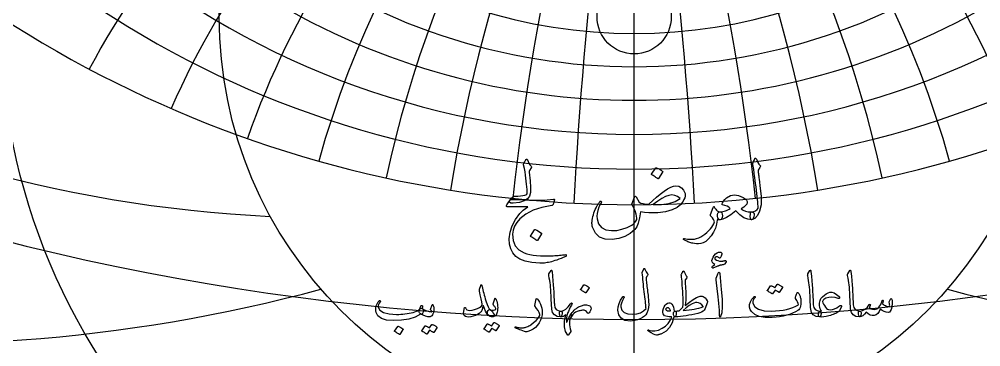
# Model space of a CAD drawing. Header units: millimetres. Extents: x -68 to 68, y -68 to 70.
# Drawn here: x -38.1 to 21.5, y -20.4 to -0.2 of the extents above; entities that cross this region are included whole.
import ezdxf

# ---------------------------------------------------------------- set-up
doc = ezdxf.new("R2010")
doc.units = ezdxf.units.MM
for name, color, linetype in [('CUT_INNER', 6, 'Continuous'), ('CUT_OUTER', 1, 'Continuous'), ('ENGRAVE', 7, 'Continuous'), ('ENGRAVE_FINE', 8, 'Continuous'), ('TEXT', 5, 'Continuous')]:
    doc.layers.add(name, color=color, linetype=linetype)

msp = doc.modelspace()

# ---------------------------------------------------------------- linework, layer by layer
at = {"layer": 'CUT_INNER'}
msp.add_circle((0, 0), 2.3, dxfattribs=at)
at = {"layer": 'CUT_OUTER'}
msp.add_arc((-0.0002, -0.0002), 68.4749, 142.031029, 87.802838, dxfattribs=at)
at = {"layer": 'ENGRAVE'}
msp.add_lwpolyline([(0, -60), (0, 60)], dxfattribs=at)
for radius in [60, 39.2754, 25.7092]:
    msp.add_circle((0, 0), radius, dxfattribs=at)
for centre, radius, start, end in [((0, 31.5316), 32.56, 131.172626, 48.827374), ((0, 34.6226), 37.7136, 157.98396, 22.01604), ((0, 38.5859), 43.7566, 176.664202, 3.335798), ((0, 43.7699), 51.0492, 191.904364, 348.095636), ((0, 50.7405), 60.1697, 205.149698, 334.850302), ((0, 60.4788), 72.1127, 217.070295, 322.929705), ((-18.7044, 69.8059), 82.2513, 239.875199, 267.323307), ((-45.012, 77.9631), 98.2185, 263.151501, 285.109988), ((45.012, 77.9631), 98.2185, 254.890012, 276.848499)]:
    msp.add_arc(centre, radius, start, end, dxfattribs=at)
at = {"layer": 'ENGRAVE_FINE'}
for centre, radius, start, end in [((-265.589, -25.5057), 269.6861, 2.969013, 18.313318), ((-265.589, -25.5057), 269.6861, 2.969013, 18.313318), ((265.589, -25.5057), 269.6861, 161.686682, 177.030987), ((265.589, -25.5057), 269.6861, 161.686682, 177.030987), ((-128.6657, -25.5057), 136.9232, 5.979733, 36.962322), ((-128.6657, -25.5057), 136.9232, 5.979733, 36.962322), ((128.6657, -25.5057), 136.9232, 143.037678, 174.020267), ((128.6657, -25.5057), 136.9232, 143.037678, 174.020267), ((-81.1128, -25.5057), 93.661, 9.076124, 56.31782), ((-81.1128, -25.5057), 93.661, 9.076124, 56.31782), ((81.1128, -25.5057), 93.661, 123.68218, 170.923876), ((81.1128, -25.5057), 93.661, 123.68218, 170.923876), ((-55.8104, -25.5057), 72.8553, 12.306911, 76.81627), ((-55.8104, -25.5057), 72.8553, 12.306911, 76.81627), ((55.8104, -25.5057), 72.8553, 103.18373, 167.693089), ((55.8104, -25.5057), 72.8553, 103.18373, 167.693089), ((-39.2955, -25.5057), 61.1329, 15.72862, 98.962673), ((-39.2955, -25.5057), 61.1329, 15.72862, 98.962673), ((39.2955, -25.5057), 61.1329, 81.037327, 164.27138), ((39.2955, -25.5057), 61.1329, 81.037327, 164.27138), ((-27.0376, -25.5057), 54.0752, 19.409554, 123.219246), ((-27.0376, -25.5057), 54.0752, 19.409554, 123.219246), ((27.0376, -25.5057), 54.0752, 56.780754, 160.590446), ((27.0376, -25.5057), 54.0752, 56.780754, 160.590446), ((-17.0449, -25.5057), 49.836, 23.435256, 134.139707), ((-17.0449, -25.5057), 49.836, 23.435256, 134.139707), ((17.0449, -25.5057), 49.836, 45.860293, 156.564744), ((17.0449, -25.5057), 49.836, 45.860293, 156.564744), ((-8.2575, -25.5057), 47.5529, 27.916334, 141.112561), ((-8.2575, -25.5057), 47.5529, 27.916334, 141.112561), ((8.2575, -25.5057), 47.5529, 38.887439, 152.083666), ((8.2575, -25.5057), 47.5529, 38.887439, 152.083666), ((0, 139.7963), 158.5297, 247.925664, 292.074336)]:
    msp.add_arc(centre, radius, start, end, dxfattribs=at)
at = {"layer": 'TEXT'}
for points in [[(-6.624, -10.8453), (-6.6358, -10.6923), (-6.6499, -10.5313), (-6.6664, -10.3623), (-6.6852, -10.1853), (-6.7066, -9.9997), (-6.7311, -9.8047), (-6.7585, -9.6005), (-6.789, -9.3869), (-6.8528, -9.1687), (-6.8535, -9.1401), (-6.8502, -9.1128), (-6.8428, -9.0868), (-6.8315, -9.0622), (-6.8247, -9.0496), (-6.8149, -9.0329), (-6.8021, -9.0123), (-6.7863, -8.9877), (-6.7678, -8.9588), (-6.747, -8.9252), (-6.7239, -8.8869), (-6.6985, -8.844), (-6.6895, -8.83), (-6.6785, -8.82), (-6.6655, -8.8141), (-6.6506, -8.8121), (-6.6383, -8.8147), (-6.6279, -8.8227), (-6.6196, -8.836), (-6.6133, -8.8546), (-6.5767, -8.9594), (-6.5255, -9.0609), (-6.4596, -9.159), (-6.3791, -9.2538), (-6.3588, -9.2804), (-6.3512, -9.3071), (-6.3562, -9.3337), (-6.3738, -9.3603), (-6.4856, -9.5146), (-6.4945, -9.5336), (-6.5002, -9.5586), (-6.5025, -9.5895), (-6.5015, -9.6264), (-6.4423, -10.1474), (-6.419, -10.5659), (-6.4317, -10.8819), (-6.4802, -11.0954), (-6.602, -11.2688), (-6.8129, -11.4002), (-7.113, -11.4897), (-7.5022, -11.5372), (-7.6466, -11.5292), (-7.7177, -11.484), (-7.7157, -11.4015), (-7.6406, -11.2817), (-7.6274, -11.2659), (-7.6146, -11.2505), (-7.6021, -11.2353), (-7.59, -11.2205), (-7.5782, -11.2061), (-7.5667, -11.1919), (-7.5556, -11.1781), (-7.5448, -11.1646), (-7.5181, -11.139), (-7.4862, -11.1207), (-7.449, -11.1098), (-7.4064, -11.1061), (-7.2154, -11.1001), (-7.0471, -11.0875), (-6.9014, -11.0682), (-6.7783, -11.0422), (-6.7088, -11.0159), (-6.6599, -10.9744), (-6.6316, -10.9175), (-6.624, -10.8453)], [(7.3638, -9.0463), (7.3997, -8.9594), (7.4277, -8.8906), (7.4476, -8.8397), (7.4596, -8.8067), (7.4689, -8.7858), (7.4809, -8.7708), (7.4955, -8.7618), (7.5128, -8.7588), (7.5324, -8.7622), (7.5488, -8.7721), (7.5617, -8.7888), (7.5714, -8.8121), (7.6156, -8.9262), (7.6685, -9.029), (7.7301, -9.1204), (7.8002, -9.2006), (7.8199, -9.2262), (7.8255, -9.2552), (7.8172, -9.2874), (7.7949, -9.323), (7.6778, -9.488), (7.6858, -9.5619), (7.6938, -9.6344), (7.7018, -9.7056), (7.7098, -9.7754), (7.7177, -9.844), (7.7257, -9.9112), (7.7337, -9.977), (7.7417, -10.0416), (7.8152, -10.639), (7.8601, -11.1061), (7.8764, -11.4427), (7.8641, -11.649), (7.7636, -12.0232), (7.6326, -12.2997), (7.4709, -12.4783), (7.2786, -12.5592), (7.2733, -12.5592), (7.268, -12.5592), (7.2627, -12.5592), (7.2573, -12.5592), (7.2257, -12.5292), (7.2054, -12.4607), (7.1965, -12.3536), (7.1988, -12.2079), (7.2038, -12.154), (7.2188, -12.1147), (7.2437, -12.0901), (7.2786, -12.0801), (7.4137, -12.0532), (7.5261, -12.0043), (7.6159, -11.9334), (7.6831, -11.8406), (7.6787, -11.7292), (7.6705, -11.6024), (7.6587, -11.4604), (7.6432, -11.303), (7.6244, -11.131), (7.6026, -10.9451), (7.5779, -10.7452), (7.5501, -10.5313), (7.5245, -10.321), (7.5008, -10.1321), (7.4792, -9.9644), (7.4596, -9.818), (7.4426, -9.6929), (7.429, -9.5892), (7.4187, -9.5067), (7.4117, -9.4454), (7.3585, -9.1421), (7.3568, -9.1121), (7.3571, -9.0862), (7.3595, -9.0642), (7.3638, -9.0463)], [(1.3386, -9.3603), (1.3453, -9.3536), (1.3546, -9.3496), (1.3666, -9.3483), (1.3812, -9.3496), (1.4847, -9.3916), (1.5821, -9.4428), (1.6736, -9.5033), (1.7591, -9.5732), (1.7674, -9.5838), (1.7711, -9.5945), (1.7701, -9.6051), (1.7644, -9.6158), (1.5143, -10.0203), (1.505, -10.0299), (1.493, -10.0323), (1.4783, -10.0273), (1.461, -10.015), (1.4461, -10.0043), (1.4225, -9.9884), (1.3902, -9.9671), (1.3493, -9.9404), (1.299, -9.9085), (1.2388, -9.8713), (1.1686, -9.8287), (1.0885, -9.7808), (1.0778, -9.7728), (1.0725, -9.7648), (1.0725, -9.7568), (1.0778, -9.7488)], [(2.5841, -10.4674), (2.7697, -10.4947), (2.9274, -10.5818), (3.0572, -10.7289), (3.159, -10.9358), (3.1703, -11.0149), (3.1616, -11.1034), (3.133, -11.2012), (3.0844, -11.3084), (3.0285, -11.4115), (2.978, -11.4973), (2.9327, -11.5658), (2.8928, -11.6171), (2.66, -11.8087), (2.3446, -11.9577), (1.9467, -12.0642), (1.4664, -12.128), (1.1773, -12.142), (0.9008, -12.136), (0.637, -12.1101), (0.3859, -12.0642), (0.3267, -12.4544), (0.2502, -12.7681), (0.1564, -13.0053), (0.0452, -13.1659), (-0.2462, -13.4138), (-0.5775, -13.5984), (-0.9487, -13.7198), (-1.3599, -13.778), (-1.7927, -13.7577), (-2.1383, -13.633), (-2.3968, -13.4038), (-2.5681, -13.0701), (-2.5828, -13.0184), (-2.5948, -12.9643), (-2.6041, -12.908), (-2.6107, -12.8492), (-2.6141, -12.7885), (-2.6134, -12.7262), (-2.6087, -12.6621), (-2.6001, -12.5964), (-2.5815, -12.4801), (-2.5575, -12.3655), (-2.5282, -12.2526), (-2.4936, -12.1413), (-2.454, -12.0321), (-2.4098, -11.9251), (-2.3609, -11.8205), (-2.3073, -11.7182), (-2.2836, -11.6766), (-2.2601, -11.637), (-2.237, -11.5994), (-2.2142, -11.5638), (-2.1921, -11.5302), (-2.1709, -11.4986), (-2.1508, -11.469), (-2.1317, -11.4414), (-2.1181, -11.4258), (-2.1037, -11.4161), (-2.0888, -11.4125), (-2.0731, -11.4148), (-2.0565, -11.4211), (-2.0439, -11.4294), (-2.0352, -11.4398), (-2.0306, -11.4521), (-2.0292, -11.466), (-2.0306, -11.4813), (-2.0346, -11.498), (-2.0412, -11.5159), (-2.0801, -11.5748), (-2.1171, -11.6397), (-2.152, -11.7105), (-2.1849, -11.7874), (-2.2541, -11.984), (-2.2967, -12.1693), (-2.3127, -12.3433), (-2.302, -12.5059), (-2.2026, -12.815), (-2.0212, -13.0395), (-1.7581, -13.1796), (-1.4131, -13.2351), (-1.0798, -13.2195), (-0.7558, -13.1566), (-0.4411, -13.0465), (-0.1357, -12.8892), (-0.0436, -12.8236), (0.0359, -12.7441), (0.1028, -12.6506), (0.157, -12.5432), (0.1633, -12.5282), (0.1663, -12.5099), (0.166, -12.4883), (0.1623, -12.4634), (0.1154, -12.2252), (0.0546, -12.0163), (-0.0203, -11.8366), (-0.1091, -11.6863), (-0.1267, -11.6586), (-0.1371, -11.6344), (-0.1401, -11.6134), (-0.1357, -11.5958), (0.0293, -11.1593), (0.0529, -11.1264), (0.0758, -11.1127), (0.0981, -11.1184), (0.1198, -11.1434), (0.3167, -11.4787), (0.4221, -11.5286), (0.5575, -11.5665), (0.7229, -11.5924), (0.9181, -11.6064), (1.15, -11.3805), (1.3825, -11.1713), (1.6157, -10.9787), (1.8496, -10.8027), (2.0731, -10.656), (2.2701, -10.5512), (2.4404, -10.4883), (2.5841, -10.4674)], [(-7.1669, -11.319), (-6.4839, -11.3429), (-5.8934, -11.3456), (-5.3954, -11.327), (-4.9899, -11.2871), (-4.9774, -11.2856), (-4.9666, -11.2864), (-4.9575, -11.2896), (-4.95, -11.295), (-4.9445, -11.3025), (-4.9414, -11.3117), (-4.9405, -11.3225), (-4.942, -11.335), (-4.9525, -11.3835), (-4.9626, -11.4281), (-4.9725, -11.4687), (-4.9819, -11.5053), (-4.9911, -11.5379), (-4.9999, -11.5665), (-5.0084, -11.5911), (-5.0165, -11.6117), (-5.0338, -11.6447), (-5.0538, -11.669), (-5.0764, -11.6846), (-5.1017, -11.6916), (-5.7165, -11.803), (-6.2514, -11.9777), (-6.7065, -12.2155), (-7.0817, -12.5166), (-7.2713, -12.7331), (-7.409, -12.9623), (-7.4949, -13.2042), (-7.5288, -13.4587), (-7.4962, -13.8582), (-7.3665, -14.1839), (-7.1396, -14.4357), (-6.8156, -14.6137), (-6.6476, -14.6676), (-6.4629, -14.7121), (-6.2617, -14.7474), (-6.0438, -14.7734), (-5.8096, -14.7903), (-5.5594, -14.7986), (-5.2933, -14.7983), (-5.0112, -14.7893), (-4.9109, -14.7837), (-4.8123, -14.7773), (-4.7153, -14.7704), (-4.62, -14.7627), (-4.527, -14.7544), (-4.437, -14.7454), (-4.35, -14.7358), (-4.266, -14.7254), (-4.2404, -14.7241), (-4.2221, -14.7308), (-4.2112, -14.7454), (-4.2075, -14.768), (-4.2095, -14.7943), (-4.2155, -14.8146), (-4.2255, -14.8289), (-4.2394, -14.8372), (-4.3898, -14.9008), (-4.5322, -14.9583), (-4.6666, -15.0099), (-4.793, -15.0554), (-4.9111, -15.0954), (-5.0205, -15.13), (-5.1213, -15.1592), (-5.2135, -15.1832), (-5.3001, -15.2008), (-5.3845, -15.2165), (-5.4665, -15.2301), (-5.5461, -15.2417), (-5.6238, -15.2507), (-5.6998, -15.2564), (-5.7742, -15.2587), (-5.8469, -15.2577), (-6.3432, -15.2191), (-6.757, -15.1353), (-7.0883, -15.0062), (-7.3372, -14.8319), (-7.5198, -14.614), (-7.6472, -14.3595), (-7.7194, -14.0684), (-7.7364, -13.7408), (-7.6841, -13.3343), (-7.5594, -12.9397), (-7.3621, -12.5572), (-7.0923, -12.1866), (-6.9869, -12.0745), (-6.8675, -11.967), (-6.7341, -11.8642), (-6.5867, -11.7661), (-7.8748, -11.7554), (-7.9057, -11.7421), (-7.9187, -11.7182), (-7.9137, -11.6836), (-7.8907, -11.6384), (-7.8475, -11.5725), (-7.8082, -11.5133), (-7.773, -11.4607), (-7.7417, -11.4148), (-7.7144, -11.3759), (-7.6911, -11.3443), (-7.6718, -11.32), (-7.6565, -11.303), (-7.6219, -11.3), (-7.5288, -11.3017), (-7.3771, -11.308), (-7.1669, -11.319)], [(2.8449, -11.2551), (2.6816, -11.1307), (2.5109, -11.0555), (2.333, -11.0296), (2.1477, -11.0529), (1.9467, -11.1237), (1.7165, -11.2405), (1.4571, -11.4032), (1.1683, -11.6117), (1.6942, -11.6134), (2.149, -11.5545), (2.5326, -11.4351), (2.8449, -11.2551)], [(7.2786, -12.0801), (7.3565, -12.0918), (7.409, -12.1267), (7.4363, -12.1849), (7.4383, -12.2664), (7.4124, -12.3925), (7.3771, -12.4833), (7.3325, -12.5389), (7.2786, -12.5592), (7.0335, -12.5369), (6.7876, -12.4381), (6.5411, -12.2628), (6.294, -12.0109), (5.9822, -12.2528), (5.7178, -12.4248), (5.5006, -12.5269), (5.3306, -12.5592), (5.2743, -12.5465), (5.2281, -12.5086), (5.1918, -12.4454), (5.1656, -12.3569), (5.1579, -12.2398), (5.1829, -12.1546), (5.2404, -12.1014), (5.3306, -12.0801), (5.4126, -12.0721), (5.4936, -12.0588), (5.5736, -12.0402), (5.6526, -12.0163), (5.7306, -11.9866), (5.8076, -11.9511), (5.8836, -11.9095), (5.9586, -11.8619), (5.8665, -11.7867), (5.755, -11.7262), (5.6243, -11.6803), (5.4743, -11.649), (5.4606, -11.6433), (5.4517, -11.6317), (5.4473, -11.6141), (5.4477, -11.5904), (5.4729, -11.5089), (5.5275, -11.4188), (5.6113, -11.32), (5.7244, -11.2125), (5.9603, -11.0712), (6.2101, -11.0196), (6.4739, -11.0579), (6.7517, -11.1859), (6.8695, -11.2678), (6.9513, -11.3483), (6.9972, -11.4274), (7.0072, -11.5053), (6.9779, -11.5891), (6.906, -11.6809), (6.7916, -11.7807), (6.6346, -11.8885), (6.7467, -11.9723), (6.8914, -12.0322), (7.0687, -12.0681), (7.2786, -12.0801)], [(4.7291, -12.2292), (4.8941, -11.8034), (4.9124, -11.7694), (4.93, -11.7528), (4.947, -11.7535), (4.9633, -11.7714), (5.0079, -11.8459), (5.0511, -11.9098), (5.093, -11.963), (5.1336, -12.0056), (5.1782, -12.0382), (5.2268, -12.0615), (5.2793, -12.0755), (5.3359, -12.0801), (5.3918, -12.0948), (5.4317, -12.1387), (5.4556, -12.2119), (5.4636, -12.3143), (5.4556, -12.4174), (5.4317, -12.4926), (5.3918, -12.5399), (5.3359, -12.5592), (5.293, -12.5612), (5.2494, -12.5618), (5.2052, -12.5612), (5.1602, -12.5592), (5.1526, -12.5612), (5.1456, -12.5671), (5.1393, -12.5771), (5.1336, -12.5911), (5.105, -12.8429), (5.0352, -13.0874), (4.9241, -13.3246), (4.7717, -13.5545), (4.6017, -13.7544), (4.4377, -13.9018), (4.2797, -13.9966), (4.1277, -14.0388), (3.9846, -14.0498), (3.8535, -14.0508), (3.7345, -14.0418), (3.6273, -14.0229), (3.5749, -14.0082), (3.5189, -13.9909), (3.4592, -13.971), (3.3958, -13.9484), (3.3291, -13.9224), (3.2594, -13.8925), (3.1867, -13.8585), (3.111, -13.8206), (3.0921, -13.812), (3.0778, -13.802), (3.0681, -13.7907), (3.0631, -13.778), (3.0598, -13.7611), (3.0605, -13.7474), (3.0651, -13.7371), (3.0738, -13.7301), (3.0851, -13.7238), (3.0977, -13.7208), (3.1117, -13.7211), (3.127, -13.7248), (3.2947, -13.7587), (3.4517, -13.7754), (3.5981, -13.7747), (3.7338, -13.7567), (3.868, -13.7213), (3.9993, -13.6736), (4.1275, -13.6135), (4.2527, -13.5412), (4.3753, -13.4568), (4.4956, -13.3609), (4.6135, -13.2533), (4.7291, -13.134), (4.8159, -13.0252), (4.8848, -12.9171), (4.9357, -12.8097), (4.9686, -12.7029), (4.959, -12.6284), (4.9194, -12.5432), (4.8499, -12.4474), (4.7504, -12.3409), (4.7331, -12.318), (4.7238, -12.2917), (4.7225, -12.2621), (4.7291, -12.2292)], [(-6.1715, -13.1819), (-6.1649, -13.1752), (-6.1556, -13.1713), (-6.1436, -13.1699), (-6.129, -13.1713), (-6.0255, -13.2132), (-5.928, -13.2644), (-5.8365, -13.3249), (-5.751, -13.3948), (-5.7427, -13.4054), (-5.7391, -13.4161), (-5.7401, -13.4267), (-5.7457, -13.4374), (-5.9959, -13.8419), (-6.0052, -13.8515), (-6.0172, -13.8539), (-6.0318, -13.8489), (-6.0491, -13.8366), (-6.0641, -13.8259), (-6.0877, -13.81), (-6.12, -13.7887), (-6.1609, -13.7621), (-6.2111, -13.7301), (-6.2713, -13.6929), (-6.3415, -13.6503), (-6.4217, -13.6024), (-6.4323, -13.5944), (-6.4377, -13.5864), (-6.4377, -13.5784), (-6.4323, -13.5704)], [(5.5568, -15.3402), (5.5048, -15.3499), (5.4565, -15.3592), (5.4119, -15.3679), (5.3711, -15.3761), (5.3343, -15.3841), (5.3018, -15.3921), (5.2735, -15.4001), (5.2494, -15.4081), (5.2249, -15.4172), (5.1955, -15.4285), (5.1611, -15.4421), (5.1217, -15.458), (5.0772, -15.4763), (5.0278, -15.4974), (4.9735, -15.5212), (4.9141, -15.5478), (4.8899, -15.5558), (4.8692, -15.5558), (4.8519, -15.5478), (4.8382, -15.5318), (4.83, -15.4926), (4.8532, -15.447), (4.9078, -15.3948), (4.9939, -15.3362), (4.928, -15.2988), (4.8781, -15.2584), (4.8442, -15.215), (4.8263, -15.1686), (4.8228, -15.081), (4.8442, -14.9859), (4.8906, -14.8834), (4.962, -14.7734), (5.0471, -14.6748), (5.1346, -14.6067), (5.2247, -14.569), (5.3173, -14.5618), (5.3689, -14.5748), (5.4041, -14.6017), (5.4228, -14.6426), (5.425, -14.6975), (5.4161, -14.7569), (5.4011, -14.8113), (5.3801, -14.8607), (5.3532, -14.9051), (5.3262, -14.9363), (5.3013, -14.95), (5.2783, -14.9463), (5.2574, -14.925), (5.2334, -14.8934), (5.2055, -14.8702), (5.1735, -14.8554), (5.1376, -14.8492), (5.0999, -14.8492), (5.0668, -14.8572), (5.0381, -14.8731), (5.0139, -14.8971), (4.9962, -14.926), (4.9909, -14.953), (4.9982, -14.9779), (5.0179, -15.0009), (5.0917, -15.0555), (5.1815, -15.0957), (5.2873, -15.1214), (5.4091, -15.1326), (5.4197, -15.1323), (5.4315, -15.1311), (5.4446, -15.1293), (5.459, -15.1266), (5.4746, -15.1235), (5.4914, -15.1201), (5.5095, -15.1165), (5.5288, -15.1127), (5.5498, -15.1088), (5.5688, -15.1052), (5.5857, -15.1018), (5.6007, -15.0987), (5.6139, -15.0961), (5.6256, -15.0942), (5.6359, -15.0931), (5.6446, -15.0927), (5.6611, -15.0945), (5.6745, -15.0997), (5.685, -15.1084), (5.6925, -15.1206), (5.6972, -15.1324), (5.6995, -15.1436), (5.6992, -15.1543), (5.6965, -15.1646), (5.6578, -15.2369), (5.6216, -15.2903), (5.588, -15.3247), (5.5568, -15.3402)], [(-5.1496, -15.7075), (-5.1419, -15.6955), (-5.1346, -15.6875), (-5.1279, -15.6835), (-5.1217, -15.6835), (-5.1122, -15.6888), (-5.1037, -15.7045), (-5.0962, -15.7307), (-5.0897, -15.7673), (-5.0568, -16.0655), (-5.0298, -16.3412), (-5.0089, -16.5944), (-4.9939, -16.8252), (-4.9843, -17.0226), (-4.9754, -17.1994), (-4.9673, -17.3559), (-4.96, -17.4919), (-4.9536, -17.6074), (-4.9485, -17.7024), (-4.9446, -17.777), (-4.942, -17.8312), (-4.9066, -17.9933), (-4.8282, -18.1126), (-4.707, -18.189), (-4.5428, -18.2224), (-4.4972, -18.2344), (-4.468, -18.2623), (-4.4552, -18.3062), (-4.459, -18.3661), (-4.4777, -18.4604), (-4.4979, -18.5278), (-4.5196, -18.5682), (-4.5428, -18.5817), (-4.7739, -18.5512), (-4.944, -18.4599), (-5.0533, -18.3077), (-5.1017, -18.0946), (-5.1093, -17.9927), (-5.1162, -17.8906), (-5.1223, -17.7881), (-5.1276, -17.6855), (-5.1325, -17.5826), (-5.1371, -17.4794), (-5.1415, -17.376), (-5.1456, -17.2723), (-5.1531, -17.0746), (-5.1636, -16.8966), (-5.177, -16.7383), (-5.1935, -16.5997), (-5.213, -16.4666), (-5.2354, -16.3247), (-5.2609, -16.1741), (-5.2893, -16.0148), (-5.2931, -15.9862), (-5.2923, -15.96), (-5.2871, -15.9363), (-5.2773, -15.915)], [(0.5908, -15.6117), (0.5978, -15.5994), (0.6068, -15.5907), (0.6178, -15.5855), (0.6307, -15.5837), (0.6437, -15.586), (0.6547, -15.5927), (0.6637, -15.6039), (0.6706, -15.6196), (0.7078, -15.7112), (0.7475, -15.7903), (0.7897, -15.8569), (0.8343, -15.9111), (0.8475, -15.9305), (0.8513, -15.953), (0.8455, -15.9784), (0.8303, -16.0069), (0.8206, -16.0206), (0.8114, -16.0338), (0.8026, -16.0465), (0.7944, -16.0588), (0.7867, -16.0702), (0.7794, -16.0807), (0.7727, -16.0902), (0.7665, -16.0987), (0.756, -16.1141), (0.7485, -16.1326), (0.744, -16.1541), (0.7425, -16.1785), (0.7472, -16.2475), (0.7535, -16.3227), (0.7612, -16.4042), (0.7704, -16.4919), (0.7809, -16.5858), (0.7924, -16.686), (0.8049, -16.7924), (0.8183, -16.905), (0.8334, -17.0174), (0.8468, -17.1231), (0.8584, -17.222), (0.8682, -17.3142), (0.8766, -17.3999), (0.8837, -17.4794), (0.8896, -17.5526), (0.8942, -17.6196), (0.8994, -17.8179), (0.8832, -18.0058), (0.8455, -18.1832), (0.7864, -18.3501), (0.7288, -18.4482), (0.6397, -18.5387), (0.5192, -18.6218), (0.3673, -18.6974), (0.2026, -18.76), (0.0479, -18.8042), (-0.0968, -18.8299), (-0.2315, -18.8371), (-0.5689, -18.7907), (-0.8104, -18.6635), (-0.9561, -18.4554), (-1.006, -18.1665), (-0.9885, -17.9512), (-0.9321, -17.7404), (-0.8368, -17.534), (-0.7026, -17.3322), (-0.6924, -17.3205), (-0.6816, -17.3132), (-0.6704, -17.3105), (-0.6587, -17.3122), (-0.6462, -17.317), (-0.6367, -17.3232), (-0.6302, -17.3309), (-0.6267, -17.3402), (-0.6242, -17.3539), (-0.6247, -17.3671), (-0.6282, -17.3798), (-0.6347, -17.3921), (-0.7263, -17.5704), (-0.7894, -17.7224), (-0.8241, -17.8479), (-0.8303, -17.9469), (-0.7637, -18.1603), (-0.6197, -18.3092), (-0.3984, -18.3938), (-0.0998, -18.414), (0.1694, -18.3848), (0.3982, -18.3172), (0.5866, -18.2112), (0.7345, -18.0667), (0.7314, -17.997), (0.726, -17.9155), (0.7184, -17.8223), (0.7086, -17.7174), (0.6962, -17.6005), (0.6811, -17.4714), (0.6633, -17.3301), (0.6427, -17.1765), (0.6232, -17.0181), (0.6048, -16.8621), (0.5873, -16.7087), (0.5708, -16.5577), (0.5556, -16.4093), (0.5419, -16.2633), (0.5297, -16.1199), (0.519, -15.9789), (0.503, -15.8432), (0.5037, -15.8277), (0.506, -15.8132), (0.5097, -15.7998), (0.515, -15.7873)], [(3.0259, -15.7554), (3.0354, -15.7451), (3.0439, -15.7384), (3.0513, -15.7352), (3.0578, -15.7354), (3.0656, -15.7389), (3.0728, -15.7454), (3.0795, -15.7549), (3.0858, -15.7673), (3.1111, -15.8212), (3.1352, -15.8711), (3.158, -15.917), (3.1796, -15.959), (3.2002, -15.9964), (3.22, -16.0288), (3.2391, -16.0563), (3.2574, -16.0787), (3.2709, -16.0972), (3.2754, -16.1166), (3.2709, -16.1371), (3.2574, -16.1586), (3.1776, -16.2584), (3.1674, -16.2756), (3.1606, -16.2953), (3.1574, -16.3175), (3.1576, -16.3422), (3.1706, -16.5306), (3.1816, -16.6965), (3.1906, -16.8399), (3.1975, -16.9609), (3.2028, -17.0597), (3.2065, -17.1366), (3.2088, -17.1915), (3.2095, -17.2244), (3.2086, -17.3217), (3.206, -17.414), (3.2017, -17.5013), (3.1955, -17.5837), (3.1879, -17.661), (3.1791, -17.7334), (3.169, -17.8007), (3.1576, -17.8631), (3.4288, -17.6555), (3.6636, -17.4959), (3.8619, -17.3841), (4.0239, -17.3202), (4.096, -17.3032), (4.1606, -17.2963), (4.2177, -17.2992), (4.2674, -17.3122), (4.3375, -17.3486), (4.4041, -17.406), (4.4672, -17.4844), (4.5269, -17.5837), (4.5361, -17.6074), (4.5398, -17.6346), (4.5381, -17.6653), (4.5308, -17.6994), (4.4912, -17.8222), (4.444, -17.939), (4.3894, -18.0497), (4.3273, -18.1545), (4.2669, -18.2219), (4.1816, -18.2803), (4.0713, -18.3297), (3.936, -18.3701), (3.755, -18.4101), (3.5753, -18.4464), (3.3968, -18.479), (3.2195, -18.5078), (3.0437, -18.5326), (2.8697, -18.5532), (2.6974, -18.5696), (2.5269, -18.5817), (2.5077, -18.5762), (2.49, -18.5597), (2.4738, -18.5323), (2.459, -18.4938), (2.4461, -18.4467), (2.4391, -18.401), (2.4381, -18.3569), (2.4431, -18.3142), (2.4543, -18.277), (2.472, -18.2493), (2.4962, -18.2311), (2.5269, -18.2224), (2.5677, -18.2201), (2.6062, -18.2174), (2.6425, -18.2141), (2.6766, -18.2104), (2.7084, -18.2067), (2.738, -18.2034), (2.7653, -18.2007), (2.7904, -18.1984), (3.0139, -17.9829), (3.0159, -17.9735), (3.0179, -17.9614), (3.0199, -17.9466), (3.0219, -17.929), (3.0239, -17.9086), (3.0259, -17.8856), (3.0279, -17.8597), (3.0299, -17.8312), (3.0316, -17.8001), (3.0329, -17.7668), (3.0336, -17.7312), (3.0339, -17.6935), (3.0339, -17.6537), (3.0339, -17.6121), (3.0339, -17.5688), (3.0339, -17.5238), (3.0334, -17.4729), (3.0319, -17.412), (3.0294, -17.3412), (3.0259, -17.2603), (3.0214, -17.17), (3.0159, -17.0707), (3.0094, -16.9624), (3.0019, -16.8452), (2.9847, -16.5849), (2.969, -16.3791), (2.9548, -16.2277), (2.9421, -16.1306), (2.9318, -16.0682), (2.9251, -16.0208), (2.9218, -15.9884), (2.9221, -15.9709), (2.9342, -15.938), (2.9465, -15.9071), (2.9591, -15.8781), (2.972, -15.8512), (2.9851, -15.8257), (2.9984, -15.8013), (3.012, -15.7778), (3.0259, -15.7554)], [(5.1935, -15.9071), (5.2317, -15.8332), (5.2624, -15.8073), (5.2856, -15.8292), (5.3013, -15.8991), (5.3931, -16.8771), (5.4477, -17.4774), (5.46, -17.9569), (5.4298, -18.3157), (5.3572, -18.5537), (5.344, -18.5732), (5.3322, -18.5837), (5.322, -18.5851), (5.3133, -18.5777), (5.3063, -18.5659), (5.3013, -18.5507), (5.2983, -18.532), (5.2973, -18.5098), (5.2973, -18.3369), (5.2893, -18.1535), (5.2733, -17.9597), (5.2494, -17.7553), (5.2442, -17.7019), (5.2284, -17.5577), (5.2022, -17.3227), (5.1656, -16.9969), (5.0777, -16.2743), (5.0757, -16.2359), (5.0777, -16.2005), (5.0837, -16.168), (5.0937, -16.1386)], [(10.894, -15.7075), (10.9017, -15.6955), (10.909, -15.6875), (10.9157, -15.6835), (10.9219, -15.6835), (10.9314, -15.6888), (10.9399, -15.7045), (10.9474, -15.7307), (10.9539, -15.7673), (10.9868, -16.0655), (11.0137, -16.3412), (11.0347, -16.5944), (11.0497, -16.8252), (11.0593, -17.0226), (11.0681, -17.1994), (11.0762, -17.3559), (11.0836, -17.4919), (11.09, -17.6074), (11.0951, -17.7024), (11.099, -17.777), (11.1016, -17.8312), (11.137, -17.9933), (11.2153, -18.1126), (11.3366, -18.189), (11.5008, -18.2224), (11.5464, -18.2344), (11.5756, -18.2623), (11.5883, -18.3062), (11.5846, -18.3661), (11.5659, -18.4604), (11.5457, -18.5278), (11.524, -18.5682), (11.5008, -18.5817), (11.2697, -18.5512), (11.0996, -18.4599), (10.9903, -18.3077), (10.9419, -18.0946), (10.9343, -17.9927), (10.9274, -17.8906), (10.9213, -17.7881), (10.9159, -17.6855), (10.9111, -17.5826), (10.9065, -17.4794), (10.9021, -17.376), (10.898, -17.2723), (10.8905, -17.0746), (10.88, -16.8966), (10.8665, -16.7383), (10.8501, -16.5997), (10.8306, -16.4666), (10.8082, -16.3247), (10.7827, -16.1741), (10.7543, -16.0148), (10.7505, -15.9862), (10.7513, -15.96), (10.7565, -15.9363), (10.7662, -15.915)], [(13.365, -15.7075), (13.3727, -15.6955), (13.38, -15.6875), (13.3867, -15.6835), (13.3929, -15.6835), (13.4024, -15.6888), (13.4109, -15.7045), (13.4184, -15.7307), (13.4249, -15.7673), (13.4578, -16.0655), (13.4848, -16.3412), (13.5057, -16.5944), (13.5207, -16.8252), (13.5303, -17.0226), (13.5391, -17.1994), (13.5473, -17.3559), (13.5546, -17.4919), (13.561, -17.6074), (13.5661, -17.7024), (13.57, -17.777), (13.5726, -17.8312), (13.608, -17.9933), (13.6864, -18.1126), (13.8076, -18.189), (13.9718, -18.2224), (14.0174, -18.2344), (14.0466, -18.2623), (14.0593, -18.3062), (14.0556, -18.3661), (14.0369, -18.4604), (14.0167, -18.5278), (13.995, -18.5682), (13.9718, -18.5817), (13.7407, -18.5512), (13.5706, -18.4599), (13.4613, -18.3077), (13.4129, -18.0946), (13.4053, -17.9927), (13.3984, -17.8906), (13.3923, -17.7881), (13.387, -17.6855), (13.3821, -17.5826), (13.3775, -17.4794), (13.3731, -17.376), (13.369, -17.2723), (13.3615, -17.0746), (13.351, -16.8966), (13.3376, -16.7383), (13.3211, -16.5997), (13.3016, -16.4666), (13.2792, -16.3247), (13.2537, -16.1741), (13.2253, -16.0148), (13.2215, -15.9862), (13.2223, -15.96), (13.2275, -15.9363), (13.2373, -15.915)], [(-9.425, -16.6895), (-9.402, -16.7941), (-9.3771, -16.9006), (-9.3501, -17.0087), (-9.3212, -17.1186), (-9.2902, -17.2308), (-9.2573, -17.3457), (-9.2224, -17.4633), (-9.1854, -17.5837), (-9.1108, -17.8002), (-9.0427, -17.9629), (-8.9811, -18.0717), (-8.926, -18.1266), (-8.8778, -18.1593), (-8.8292, -18.2054), (-8.78, -18.265), (-8.7304, -18.3381), (-8.6835, -18.4287), (-8.6705, -18.4968), (-8.6914, -18.5425), (-8.7463, -18.5657), (-8.9237, -18.5477), (-9.0807, -18.43), (-9.2171, -18.2124), (-9.3331, -17.895), (-9.3356, -17.8898), (-9.3391, -17.8861), (-9.3436, -17.8838), (-9.3491, -17.8831), (-9.3531, -17.8838), (-9.3571, -17.8861), (-9.3611, -17.8898), (-9.3651, -17.895), (-9.3763, -17.9464), (-9.39, -18.0008), (-9.4062, -18.0582), (-9.425, -18.1186), (-9.4454, -18.1757), (-9.4669, -18.2234), (-9.4893, -18.2616), (-9.5128, -18.2902), (-9.5971, -18.3638), (-9.7024, -18.429), (-9.8286, -18.4856), (-9.9758, -18.5338), (-10.1255, -18.5694), (-10.2553, -18.5847), (-10.3651, -18.5794), (-10.4549, -18.5537), (-10.5317, -18.4893), (-10.5667, -18.3761), (-10.5597, -18.2139), (-10.5108, -18.0028), (-10.506, -17.9958), (-10.4998, -17.9909), (-10.4921, -17.9879), (-10.4828, -17.9869), (-10.4718, -17.9881), (-10.4629, -17.9918), (-10.4559, -17.9981), (-10.4509, -18.0068), (-10.4319, -18.051), (-10.411, -18.0877), (-10.388, -18.1168), (-10.3631, -18.1386), (-10.2852, -18.1675), (-10.1794, -18.1745), (-10.0457, -18.1595), (-9.884, -18.1226), (-9.7116, -18.0672), (-9.5777, -18.0048), (-9.4821, -17.9355), (-9.425, -17.8591), (-9.4155, -17.7818), (-9.4309, -17.6495), (-9.4714, -17.4624), (-9.5367, -17.2204), (-9.5682, -17.0929), (-9.5866, -16.9899), (-9.5921, -16.9113), (-9.5846, -16.8571), (-9.5088, -16.6416), (-9.5006, -16.6189), (-9.4918, -16.6027), (-9.4826, -16.5929), (-9.4729, -16.5897), (-9.4609, -16.5959), (-9.4489, -16.6146), (-9.4369, -16.6458), (-9.425, -16.6895)], [(-3.1177, -16.5937), (-3.1127, -16.5887), (-3.1057, -16.5857), (-3.0967, -16.5847), (-3.0858, -16.5857), (-3.0082, -16.6171), (-2.9351, -16.6555), (-2.8665, -16.701), (-2.8023, -16.7534), (-2.7961, -16.7613), (-2.7934, -16.7693), (-2.7941, -16.7773), (-2.7983, -16.7853), (-2.986, -17.0887), (-2.993, -17.0959), (-3.0019, -17.0977), (-3.0129, -17.0939), (-3.0259, -17.0847), (-3.0371, -17.0767), (-3.0548, -17.0647), (-3.079, -17.0488), (-3.1097, -17.0288), (-3.1474, -17.0048), (-3.1926, -16.9769), (-3.2452, -16.945), (-3.3053, -16.909), (-3.3133, -16.903), (-3.3173, -16.8971), (-3.3173, -16.8911), (-3.3133, -16.8851)], [(8.8661, -16.5657), (8.8711, -16.5607), (8.8781, -16.5577), (8.887, -16.5567), (8.898, -16.5577), (8.9373, -16.5725), (8.9754, -16.5887), (9.0122, -16.6064), (9.0477, -16.6256), (9.0823, -16.6466), (9.1161, -16.6695), (9.1491, -16.6945), (9.1815, -16.7214), (9.1877, -16.7296), (9.1904, -16.7384), (9.1897, -16.7476), (9.1854, -16.7573), (8.9938, -17.0607), (8.9886, -17.0647), (8.9809, -17.0647), (8.9706, -17.0607), (8.9579, -17.0527), (8.9492, -17.0454), (8.9349, -17.0353), (8.9152, -17.0224), (8.89, -17.0068), (8.8591, -16.9883), (8.8222, -16.9664), (8.7793, -16.9413), (8.7304, -16.913), (8.5787, -17.1486), (8.5717, -17.1558), (8.5627, -17.1575), (8.5517, -17.1538), (8.5388, -17.1446), (8.5275, -17.1366), (8.5098, -17.1246), (8.4856, -17.1086), (8.4549, -17.0887), (8.4172, -17.0647), (8.3721, -17.0368), (8.3194, -17.0048), (8.2593, -16.9689), (8.2531, -16.9629), (8.2503, -16.9569), (8.2511, -16.951), (8.2553, -16.945), (8.4509, -16.6536), (8.4559, -16.6486), (8.4629, -16.6456), (8.4719, -16.6446), (8.4829, -16.6456), (8.5163, -16.6564), (8.5487, -16.669), (8.5802, -16.6834), (8.6106, -16.6995), (8.64, -16.717), (8.6685, -16.7359), (8.6959, -16.756), (8.7224, -16.7773)], [(10.1675, -17.0967), (10.1943, -17.1303), (10.2189, -17.1675), (10.2412, -17.2082), (10.2613, -17.2523), (10.2791, -17.2997), (10.2947, -17.3501), (10.3081, -17.4035), (10.3192, -17.4599), (10.3336, -17.5732), (10.3371, -17.6855), (10.3296, -17.7967), (10.3112, -17.907), (10.2832, -18.0053), (10.2473, -18.0847), (10.2034, -18.145), (10.1515, -18.1865), (9.9868, -18.2735), (9.8122, -18.3511), (9.6276, -18.4192), (9.4329, -18.4779), (9.2284, -18.5265), (9.0138, -18.5647), (8.7892, -18.5924), (8.5547, -18.6096), (8.1151, -18.6051), (7.7543, -18.5437), (7.4724, -18.4255), (7.2693, -18.2503), (7.186, -18.1134), (7.1476, -17.9659), (7.154, -17.808), (7.2054, -17.6396), (7.2228, -17.6033), (7.2429, -17.5662), (7.2657, -17.5284), (7.2913, -17.4899), (7.3196, -17.4506), (7.3507, -17.4105), (7.3845, -17.3697), (7.421, -17.3282), (7.4332, -17.3165), (7.446, -17.3092), (7.4592, -17.3065), (7.4729, -17.3082), (7.4821, -17.3117), (7.4899, -17.3182), (7.4961, -17.3277), (7.5008, -17.3402), (7.5031, -17.3519), (7.5018, -17.3631), (7.4971, -17.3738), (7.4889, -17.3841), (7.4547, -17.4247), (7.424, -17.4669), (7.3968, -17.5106), (7.3731, -17.5557), (7.3569, -17.5989), (7.3482, -17.6406), (7.3469, -17.6807), (7.3531, -17.7194), (7.4779, -17.9452), (7.7124, -18.1036), (8.0567, -18.1947), (8.5108, -18.2184), (8.7604, -18.2088), (8.9983, -18.188), (9.2245, -18.1559), (9.4389, -18.1126), (9.6419, -18.0581), (9.8336, -17.9923), (10.0141, -17.9154), (10.1834, -17.8272), (10.167, -17.7448), (10.1295, -17.6535), (10.0712, -17.5532), (9.9918, -17.444), (9.9893, -17.4335), (9.9898, -17.414), (9.9933, -17.3856), (9.9998, -17.3481), (10.0015, -17.3444), (10.0028, -17.3412), (10.0035, -17.3384), (10.0038, -17.3362), (10.0168, -17.2853), (10.0357, -17.2284), (10.0607, -17.1655), (10.0916, -17.0967), (10.1053, -17.0757), (10.1226, -17.0687), (10.1433, -17.0757), (10.1675, -17.0967)], [(12.846, -17.931), (12.7383, -18.1705), (12.7245, -18.1942), (12.7113, -18.2134), (12.6986, -18.2281), (12.6864, -18.2384), (12.6242, -18.2809), (12.5576, -18.3207), (12.4865, -18.3577), (12.4109, -18.392), (12.3311, -18.4241), (12.2473, -18.4544), (12.1594, -18.483), (12.0676, -18.5098), (11.896, -18.5517), (11.7443, -18.5777), (11.6125, -18.5876), (11.5008, -18.5817), (11.4581, -18.5622), (11.4299, -18.5238), (11.4162, -18.4664), (11.4169, -18.39), (11.4272, -18.3212), (11.4419, -18.2703), (11.4611, -18.2374), (11.4848, -18.2224), (11.4888, -18.2224), (11.4928, -18.2224), (11.4968, -18.2224), (11.5008, -18.2224), (11.5305, -18.2254), (11.5596, -18.2264), (11.5883, -18.2254), (11.6165, -18.2224), (11.5681, -18.1508), (11.5307, -18.0717), (11.5043, -17.9851), (11.4888, -17.8911), (11.4865, -17.7226), (11.5157, -17.5727), (11.5764, -17.4412), (11.6684, -17.3282), (11.7869, -17.2227), (11.903, -17.1416), (12.0165, -17.0849), (12.1275, -17.0527), (12.2473, -17.053), (12.383, -17.0977), (12.5347, -17.1867), (12.7023, -17.3202), (12.7213, -17.3409), (12.7303, -17.3631), (12.7293, -17.3868), (12.7183, -17.412), (12.7026, -17.4315), (12.6834, -17.442), (12.6607, -17.4435), (12.6345, -17.436), (12.4466, -17.3816), (12.2582, -17.3621), (12.0694, -17.3776), (11.88, -17.428), (11.8049, -17.4597), (11.7473, -17.4949), (11.7071, -17.5335), (11.6844, -17.5757), (11.6789, -17.6291), (11.6944, -17.6974), (11.7308, -17.7808), (11.7882, -17.8791), (11.858, -17.9784), (11.9239, -18.0527), (11.9858, -18.1021), (12.0437, -18.1266), (12.1697, -18.1391), (12.2962, -18.1246), (12.4232, -18.0832), (12.5506, -18.0148), (12.6664, -17.935), (12.7263, -17.897), (12.7742, -17.8751), (12.8101, -17.8691), (12.8341, -17.8791), (12.8438, -17.8913), (12.849, -17.904), (12.8498, -17.9172), (12.846, -17.931)], [(-13.1335, -18.0547), (-13.1296, -18.0567), (-13.126, -18.0587), (-13.1226, -18.0607), (-13.1195, -18.0627), (-13.1164, -18.065), (-13.113, -18.0677), (-13.1094, -18.0709), (-13.1055, -18.0747), (-13.0733, -18.1126), (-13.0606, -18.1665), (-13.0674, -18.2364), (-13.0935, -18.3222), (-13.1177, -18.3743), (-13.1424, -18.407), (-13.1676, -18.4202), (-13.1933, -18.414), (-13.2063, -18.4078), (-13.2173, -18.405), (-13.2263, -18.4058), (-13.2333, -18.41), (-13.5606, -18.5891), (-13.9518, -18.7154), (-14.4069, -18.7887), (-14.9258, -18.8092), (-15.3455, -18.7733), (-15.6624, -18.6775), (-15.8764, -18.5218), (-15.9877, -18.3062), (-16.0049, -18.2044), (-16.0087, -18.1026), (-15.9989, -18.0008), (-15.9757, -17.899), (-15.944, -17.809), (-15.9049, -17.7264), (-15.8582, -17.6513), (-15.8041, -17.5837), (-15.7938, -17.5752), (-15.7831, -17.5697), (-15.7719, -17.5672), (-15.7602, -17.5677), (-15.7492, -17.5724), (-15.7402, -17.5787), (-15.7332, -17.5864), (-15.7282, -17.5956), (-15.726, -17.6046), (-15.7272, -17.6156), (-15.732, -17.6286), (-15.7402, -17.6436), (-15.7981, -17.7284), (-15.836, -17.8112), (-15.854, -17.8921), (-15.852, -17.9709), (-15.7572, -18.1685), (-15.5366, -18.3102), (-15.1903, -18.396), (-14.7183, -18.426), (-14.5887, -18.424), (-14.4593, -18.418), (-14.3302, -18.408), (-14.2013, -18.394), (-14.0734, -18.3761), (-13.9473, -18.3541), (-13.8229, -18.3282), (-13.7003, -18.2982), (-13.5813, -18.2643), (-13.4838, -18.2304), (-13.4077, -18.1964), (-13.353, -18.1625), (-13.3319, -18.1445), (-13.3126, -18.1226), (-13.295, -18.0966), (-13.2792, -18.0667), (-13.2643, -18.0333), (-13.2497, -17.9968), (-13.2354, -17.9574), (-13.2213, -17.915), (-13.2158, -17.902), (-13.2073, -17.8911), (-13.1958, -17.8821), (-13.1814, -17.8751), (-13.1659, -17.8713), (-13.1514, -17.8721), (-13.138, -17.8773), (-13.1255, -17.8871), (-13.1155, -17.9005), (-13.1095, -17.917), (-13.1075, -17.9365), (-13.1095, -17.9589)], [(-13.2532, -18.3741), (-13.2966, -18.3329), (-13.3191, -18.2813), (-13.3206, -18.2191), (-13.3011, -18.1465), (-13.259, -18.0814), (-13.2203, -18.0417), (-13.1851, -18.0275), (-13.1534, -18.0388), (-13.0037, -18.1378), (-12.854, -18.2074), (-12.7043, -18.2476), (-12.5546, -18.2583), (-12.5494, -18.2573), (-12.5457, -18.2543), (-12.5434, -18.2493), (-12.5427, -18.2423), (-12.5464, -18.2291), (-12.5576, -18.2094), (-12.5763, -18.1832), (-12.6025, -18.1505), (-12.6075, -18.1405), (-12.6105, -18.1306), (-12.6115, -18.1206), (-12.6105, -18.1106), (-12.5147, -17.8352), (-12.5102, -17.8247), (-12.5047, -17.8172), (-12.4983, -17.8127), (-12.4908, -17.8112), (-12.4833, -17.8125), (-12.4768, -17.8162), (-12.4713, -17.8224), (-12.4668, -17.8312), (-12.4369, -17.9207), (-12.4189, -18.0098), (-12.4129, -18.0984), (-12.4189, -18.1865), (-12.4384, -18.296), (-12.4648, -18.3851), (-12.4983, -18.4537), (-12.5387, -18.5018), (-12.5694, -18.5283), (-12.5976, -18.5477), (-12.6232, -18.5602), (-12.6465, -18.5657), (-12.7802, -18.5687), (-12.9259, -18.5377), (-13.0836, -18.4729), (-13.2532, -18.3741)], [(-8.6186, -17.9789), (-8.642, -17.9397), (-8.6645, -17.906), (-8.686, -17.8778), (-8.7064, -17.8551), (-8.7211, -17.8357), (-8.7294, -17.8132), (-8.7311, -17.7878), (-8.7264, -17.7593), (-8.6425, -17.4559), (-8.6308, -17.4295), (-8.6156, -17.422), (-8.5969, -17.4335), (-8.5747, -17.4639), (-8.5412, -17.5285), (-8.5128, -17.6066), (-8.4893, -17.6982), (-8.4709, -17.8032), (-8.4602, -17.904), (-8.4559, -18.0028), (-8.4582, -18.0996), (-8.4669, -18.1944), (-8.4811, -18.277), (-8.4998, -18.3491), (-8.523, -18.4108), (-8.5507, -18.4619), (-8.5849, -18.4998), (-8.6316, -18.5298), (-8.6907, -18.5517), (-8.7623, -18.5657), (-8.8357, -18.5684), (-8.904, -18.5567), (-8.9674, -18.5305), (-9.0258, -18.4898), (-9.0709, -18.4382), (-9.0946, -18.3791), (-9.0969, -18.3125), (-9.0777, -18.2384), (-9.047, -18.1777), (-9.0108, -18.1396), (-8.9691, -18.1238), (-8.922, -18.1306), (-8.8132, -18.1568), (-8.7184, -18.1595), (-8.6376, -18.1388), (-8.5707, -18.0946), (-8.5692, -18.0829), (-8.5767, -18.0597), (-8.5931, -18.025), (-8.6186, -17.9789)], [(-6.0677, -17.4679), (-6.0655, -17.4607), (-6.0628, -17.4549), (-6.0595, -17.4507), (-6.0558, -17.4479), (-6.0445, -17.4469), (-6.0308, -17.4519), (-6.0146, -17.4629), (-5.9959, -17.4799), (-5.923, -17.5665), (-5.8602, -17.6665), (-5.8073, -17.78), (-5.7644, -17.907), (-5.7309, -18.0437), (-5.7105, -18.1785), (-5.703, -18.3112), (-5.7085, -18.4419), (-5.7439, -18.6141), (-5.8023, -18.7793), (-5.8836, -18.9374), (-5.9879, -19.0886), (-6.1127, -19.2256), (-6.2554, -19.3371), (-6.416, -19.4232), (-6.5947, -19.4838), (-6.6426, -19.4941), (-6.6905, -19.4968), (-6.7384, -19.4921), (-6.7863, -19.4798), (-6.8967, -19.4413), (-6.9964, -19.4055), (-7.0853, -19.3724), (-7.1635, -19.3421), (-7.2308, -19.3146), (-7.2868, -19.2897), (-7.3316, -19.2676), (-7.3651, -19.2483), (-7.3721, -19.2423), (-7.3771, -19.2363), (-7.3801, -19.2303), (-7.3811, -19.2244), (-7.3803, -19.2166), (-7.3781, -19.2094), (-7.3744, -19.2027), (-7.3691, -19.1964), (-7.3624, -19.1917), (-7.3541, -19.1894), (-7.3444, -19.1897), (-7.3332, -19.1924), (-7.2648, -19.2108), (-7.1995, -19.2259), (-7.1371, -19.2377), (-7.0777, -19.2463), (-7.0208, -19.2517), (-6.9659, -19.2538), (-6.913, -19.2527), (-6.8621, -19.2483), (-6.8114, -19.2402), (-6.7588, -19.2279), (-6.7046, -19.2113), (-6.6486, -19.1904), (-6.5908, -19.1651), (-6.5313, -19.135), (-6.4701, -19.1002), (-6.4071, -19.0607), (-6.2302, -18.9334), (-6.0787, -18.7952), (-5.9527, -18.646), (-5.8522, -18.4859), (-5.8457, -18.4729), (-5.8422, -18.4579), (-5.8417, -18.4409), (-5.8442, -18.422), (-5.8861, -18.31), (-5.952, -18.1855), (-6.0418, -18.0485), (-6.1556, -17.899), (-6.1606, -17.8896), (-6.1635, -17.8811), (-6.1645, -17.8736), (-6.1635, -17.8671)], [(-3.9041, -18.5497), (-3.948, -18.644), (-3.98, -18.7433), (-3.9999, -18.8476), (-4.0079, -18.9569), (-4.0044, -19.0707), (-3.9899, -19.1884), (-3.9645, -19.3102), (-3.9281, -19.4359), (-3.9236, -19.4526), (-3.9221, -19.4669), (-3.9236, -19.4786), (-3.9281, -19.4878), (-4.0718, -19.6914), (-4.085, -19.7061), (-4.0967, -19.7144), (-4.107, -19.7161), (-4.1157, -19.7114), (-4.2524, -19.4771), (-4.3193, -19.1894), (-4.3163, -18.8484), (-4.2434, -18.4539), (-4.313, -18.5098), (-4.3861, -18.5497), (-4.4627, -18.5737), (-4.5428, -18.5817), (-4.56, -18.5764), (-4.5758, -18.5607), (-4.59, -18.5345), (-4.6027, -18.4978), (-4.6099, -18.4757), (-4.6157, -18.4534), (-4.6199, -18.4308), (-4.6227, -18.408), (-4.6247, -18.3852), (-4.6267, -18.3626), (-4.6286, -18.3403), (-4.6306, -18.3182), (-4.6282, -18.2778), (-4.6127, -18.2483), (-4.5842, -18.2299), (-4.5428, -18.2224), (-4.3799, -18.186), (-4.2265, -18.0966), (-4.0825, -17.9544), (-3.948, -17.7593), (-3.9298, -17.7346), (-3.9111, -17.7204), (-3.8919, -17.7167), (-3.8722, -17.7234), (-3.8577, -17.7361), (-3.8502, -17.7503), (-3.8497, -17.7661), (-3.8562, -17.7833), (-3.8915, -17.8456), (-3.9256, -17.909), (-3.9584, -17.9734), (-3.9899, -18.0388), (-4.0203, -18.1051), (-4.0493, -18.1725), (-4.0771, -18.2408), (-4.1037, -18.3102), (-4.1626, -18.4991), (-4.1955, -18.6625), (-4.2025, -18.8005), (-4.1835, -18.913), (-4.1818, -18.9165), (-4.1806, -18.919), (-4.1798, -18.9205), (-4.1796, -18.921), (-4.1793, -18.9205), (-4.1786, -18.919), (-4.1773, -18.9165), (-4.1756, -18.913), (-4.1512, -18.8557), (-4.1262, -18.7997), (-4.1003, -18.745), (-4.0738, -18.6914), (-4.0462, -18.6389), (-4.0174, -18.5871), (-3.9873, -18.5361), (-3.956, -18.4859), (-3.9333, -18.4509), (-3.9131, -18.43), (-3.8954, -18.423), (-3.8802, -18.43), (-3.8727, -18.4449), (-3.8742, -18.4699), (-3.8847, -18.5048), (-3.9041, -18.5497)], [(-2.8981, -18.3342), (-2.9498, -18.2533), (-3.0169, -18.1984), (-3.0995, -18.1695), (-3.1975, -18.1665), (-3.2532, -18.1736), (-3.3083, -18.183), (-3.363, -18.1946), (-3.4171, -18.2084), (-3.4707, -18.225), (-3.5239, -18.2448), (-3.5765, -18.2679), (-3.6287, -18.2942), (-3.718, -18.3541), (-3.8023, -18.4379), (-3.8817, -18.5457), (-3.956, -18.6775), (-3.9772, -18.7072), (-3.9969, -18.7244), (-4.0151, -18.7291), (-4.0319, -18.7214), (-4.0458, -18.7059), (-4.0518, -18.6874), (-4.0498, -18.666), (-4.0398, -18.6415), (-4.0246, -18.6094), (-4.0109, -18.5807), (-3.9987, -18.5555), (-3.9879, -18.5338), (-3.9785, -18.5153), (-3.97, -18.4998), (-3.9625, -18.4873), (-3.956, -18.4779), (-3.8974, -18.3895), (-3.8372, -18.3082), (-3.7756, -18.2339), (-3.7125, -18.1665), (-3.6479, -18.1059), (-3.5818, -18.0517), (-3.5142, -18.0041), (-3.445, -17.9629), (-3.2676, -17.8823), (-3.1027, -17.8402), (-2.9503, -17.8364), (-2.8103, -17.8711), (-2.7507, -17.9013), (-2.7075, -17.94), (-2.6808, -17.9871), (-2.6706, -18.0427), (-2.6766, -18.1186), (-2.6985, -18.1904), (-2.7365, -18.2583), (-2.7904, -18.3222), (-2.8255, -18.3499), (-2.8552, -18.3611), (-2.8794, -18.3559), (-2.8981, -18.3342)], [(2.4471, -18.6256), (2.3535, -18.9542), (2.1966, -19.2293), (1.9763, -19.4512), (1.6926, -19.6196), (1.6529, -19.6367), (1.6137, -19.652), (1.5751, -19.6656), (1.5369, -19.6774), (1.4995, -19.6873), (1.463, -19.6949), (1.4276, -19.7003), (1.3932, -19.7034), (1.3074, -19.6912), (1.1936, -19.6465), (1.0519, -19.5694), (0.8822, -19.4599), (0.864, -19.4442), (0.8533, -19.4289), (0.85, -19.4142), (0.8543, -19.4), (0.8638, -19.389), (0.8762, -19.384), (0.8917, -19.385), (0.9102, -19.392), (1.0866, -19.4492), (1.2844, -19.4489), (1.5037, -19.3913), (1.7445, -19.2763), (1.9411, -19.1428), (2.1038, -18.9858), (2.2325, -18.8055), (2.3273, -18.6016), (2.3265, -18.5944), (2.3243, -18.5886), (2.3206, -18.5844), (2.3153, -18.5817), (2.1779, -18.5737), (2.0608, -18.5577), (1.9643, -18.5338), (1.8882, -18.5018), (1.8293, -18.4524), (1.7924, -18.3841), (1.7774, -18.2967), (1.7844, -18.1904), (1.7866, -18.1764), (1.7894, -18.162), (1.7926, -18.1474), (1.7964, -18.1326), (1.8006, -18.1172), (1.8054, -18.1011), (1.8106, -18.0843), (1.8163, -18.0667), (1.8632, -17.9527), (1.9201, -17.8581), (1.987, -17.783), (2.0638, -17.7274), (2.1424, -17.6969), (2.2145, -17.6974), (2.2801, -17.7289), (2.3393, -17.7913), (2.3909, -17.8781), (2.4301, -17.9789), (2.4568, -18.0936), (2.471, -18.2224), (2.4789, -18.2223), (2.4865, -18.2219), (2.4938, -18.2213), (2.5009, -18.2204), (2.5081, -18.2195), (2.5154, -18.2189), (2.523, -18.2185), (2.5309, -18.2184), (2.5578, -18.2241), (2.5788, -18.2413), (2.5938, -18.27), (2.6027, -18.3102), (2.6065, -18.3544), (2.6057, -18.399), (2.6005, -18.4442), (2.5908, -18.4898), (2.578, -18.53), (2.5638, -18.5587), (2.5481, -18.5759), (2.5309, -18.5817), (2.455, -18.5817), (2.4545, -18.5889), (2.453, -18.5986), (2.4505, -18.6108), (2.4471, -18.6256)], [(3.8842, -17.6795), (3.8639, -17.6802), (3.8432, -17.6825), (3.822, -17.6862), (3.8003, -17.6915), (3.6042, -17.7685), (3.4111, -17.8761), (3.221, -18.0141), (3.0339, -18.1825), (3.2207, -18.165), (3.3981, -18.1445), (3.566, -18.1211), (3.7245, -18.0946), (3.8734, -18.065), (4.0129, -18.0318), (4.1429, -17.9951), (4.2634, -17.9549), (4.2746, -17.9502), (4.2804, -17.9439), (4.2806, -17.9362), (4.2754, -17.927), (4.1895, -17.8217), (4.0957, -17.7453), (3.9939, -17.6979), (3.8842, -17.6795)], [(15.9079, -17.444), (15.9166, -17.438), (15.9268, -17.44), (15.9386, -17.4499), (15.9518, -17.4679), (15.966, -17.4983), (15.9767, -17.5418), (15.984, -17.5981), (15.9877, -17.6675), (15.9889, -17.7463), (15.9847, -17.8232), (15.975, -17.898), (15.9598, -17.9709), (15.9153, -18.1126), (15.8659, -18.2144), (15.8116, -18.2763), (15.7522, -18.2982), (15.6117, -18.29), (15.4817, -18.2533), (15.3622, -18.1882), (15.2532, -18.0946), (15.1783, -18.2421), (15.0895, -18.3571), (14.9867, -18.4397), (14.87, -18.4898), (14.7475, -18.5008), (14.6235, -18.4699), (14.498, -18.397), (14.371, -18.2823), (14.2682, -18.4132), (14.1674, -18.5068), (14.0686, -18.5629), (13.9718, -18.5817), (13.9523, -18.5707), (13.9339, -18.5377), (13.9164, -18.4829), (13.8999, -18.406), (13.8939, -18.3302), (13.9039, -18.2743), (13.9299, -18.2384), (13.9718, -18.2224), (14.1559, -18.1807), (14.3171, -18.0996), (14.4553, -17.9791), (14.5706, -17.8192), (14.5768, -17.8105), (14.5835, -17.8042), (14.5908, -17.8005), (14.5985, -17.7992), (14.608, -17.8002), (14.6165, -17.8032), (14.624, -17.8082), (14.6304, -17.8152), (14.6342, -17.8367), (14.6255, -17.8731), (14.6042, -17.9245), (14.5706, -17.9909), (14.6147, -18.042), (14.6833, -18.0797), (14.7764, -18.1039), (14.8939, -18.1146), (15.0404, -18.0839), (15.1684, -17.9839), (15.2779, -17.8145), (15.369, -17.5757), (15.3734, -17.5635), (15.3789, -17.5547), (15.3854, -17.5495), (15.3929, -17.5477), (15.4041, -17.5487), (15.4139, -17.5517), (15.4221, -17.5567), (15.4288, -17.5637), (15.4338, -17.5737), (15.4368, -17.5837), (15.4378, -17.5937), (15.4368, -17.6036), (15.3969, -17.7713), (15.4436, -17.8127), (15.4997, -17.8491), (15.5653, -17.8806), (15.6404, -17.907), (15.7135, -17.9242), (15.7691, -17.928), (15.8073, -17.9182), (15.828, -17.895), (15.8348, -17.8596), (15.831, -17.8092), (15.8168, -17.7438), (15.7921, -17.6635), (15.7963, -17.6408), (15.817, -17.5966), (15.8542, -17.531), (15.9079, -17.444)], [(2.2554, -18.1785), (2.2135, -18.1054), (2.1676, -18.0537), (2.1177, -18.0235), (2.0638, -18.0148), (2.0316, -18.0233), (2.003, -18.0368), (1.9778, -18.0552), (1.956, -18.0787), (1.9491, -18.0911), (1.9481, -18.1046), (1.9531, -18.1191), (1.964, -18.1346), (2.0052, -18.1707), (2.0648, -18.1954), (2.1429, -18.2087), (2.2395, -18.2104), (2.2495, -18.2084), (2.2554, -18.2024), (2.2574, -18.1924), (2.2554, -18.1785)], [(-12.5427, -19.0527), (-12.5377, -19.0477), (-12.5307, -19.0447), (-12.5217, -19.0437), (-12.5107, -19.0447), (-12.4714, -19.0594), (-12.4334, -19.0757), (-12.3966, -19.0934), (-12.361, -19.1126), (-12.3265, -19.1335), (-12.2927, -19.1565), (-12.2596, -19.1814), (-12.2273, -19.2084), (-12.2211, -19.2166), (-12.2183, -19.2254), (-12.2191, -19.2346), (-12.2233, -19.2443), (-12.4149, -19.5477), (-12.4202, -19.5517), (-12.4279, -19.5517), (-12.4381, -19.5477), (-12.4508, -19.5397), (-12.4596, -19.5324), (-12.4738, -19.5223), (-12.4935, -19.5094), (-12.5187, -19.4938), (-12.5496, -19.4752), (-12.5866, -19.4534), (-12.6295, -19.4283), (-12.6784, -19.4), (-12.8301, -19.6355), (-12.8371, -19.6428), (-12.846, -19.6445), (-12.857, -19.6408), (-12.87, -19.6315), (-12.8812, -19.6236), (-12.8989, -19.6116), (-12.9231, -19.5956), (-12.9538, -19.5756), (-12.9915, -19.5517), (-13.0367, -19.5238), (-13.0893, -19.4918), (-13.1494, -19.4559), (-13.1557, -19.4499), (-13.1584, -19.4439), (-13.1577, -19.4379), (-13.1534, -19.4319), (-12.9578, -19.1405), (-12.9528, -19.1355), (-12.9458, -19.1325), (-12.9369, -19.1315), (-12.9259, -19.1325), (-12.8925, -19.1434), (-12.86, -19.156), (-12.8286, -19.1703), (-12.7981, -19.1864), (-12.7687, -19.204), (-12.7403, -19.2229), (-12.7128, -19.2429), (-12.6864, -19.2643)], [(-8.6904, -18.9369), (-8.6855, -18.9319), (-8.6785, -18.929), (-8.6695, -18.928), (-8.6585, -18.929), (-8.6192, -18.9437), (-8.5812, -18.9599), (-8.5444, -18.9776), (-8.5088, -18.9968), (-8.4743, -19.0178), (-8.4404, -19.0407), (-8.4074, -19.0657), (-8.3751, -19.0926), (-8.3688, -19.1009), (-8.3661, -19.1096), (-8.3668, -19.1188), (-8.3711, -19.1286), (-8.5627, -19.4319), (-8.5679, -19.4359), (-8.5757, -19.4359), (-8.5859, -19.4319), (-8.5986, -19.424), (-8.6074, -19.4166), (-8.6216, -19.4065), (-8.6413, -19.3936), (-8.6665, -19.378), (-8.6974, -19.3595), (-8.7344, -19.3376), (-8.7773, -19.3126), (-8.8262, -19.2842), (-8.9779, -19.5198), (-8.9848, -19.527), (-8.9938, -19.5287), (-9.0048, -19.525), (-9.0178, -19.5158), (-9.029, -19.5078), (-9.0467, -19.4958), (-9.0709, -19.4798), (-9.1016, -19.4599), (-9.1393, -19.4359), (-9.1844, -19.408), (-9.2371, -19.3761), (-9.2972, -19.3401), (-9.3035, -19.3341), (-9.3062, -19.3281), (-9.3055, -19.3222), (-9.3012, -19.3162), (-9.1056, -19.0248), (-9.1006, -19.0198), (-9.0936, -19.0168), (-9.0846, -19.0158), (-9.0737, -19.0168), (-9.0402, -19.0276), (-9.0078, -19.0402), (-8.9764, -19.0546), (-8.9459, -19.0707), (-8.9165, -19.0883), (-8.888, -19.1071), (-8.8606, -19.1272), (-8.8342, -19.1485)], [(-14.6464, -19.1645), (-14.6414, -19.1595), (-14.6344, -19.1565), (-14.6255, -19.1555), (-14.6145, -19.1565), (-14.5369, -19.1879), (-14.4638, -19.2264), (-14.3952, -19.2718), (-14.331, -19.3242), (-14.3248, -19.3321), (-14.3221, -19.3401), (-14.3228, -19.3481), (-14.3271, -19.3561), (-14.5147, -19.6595), (-14.5217, -19.6667), (-14.5306, -19.6685), (-14.5416, -19.6647), (-14.5546, -19.6555), (-14.5658, -19.6475), (-14.5835, -19.6355), (-14.6077, -19.6196), (-14.6384, -19.5996), (-14.6761, -19.5756), (-14.7213, -19.5477), (-14.7739, -19.5158), (-14.834, -19.4798), (-14.842, -19.4739), (-14.846, -19.4679), (-14.846, -19.4619), (-14.842, -19.4559)]]:
    msp.add_lwpolyline(points, close=True, dxfattribs=at)

doc.saveas('drawing.dxf')
